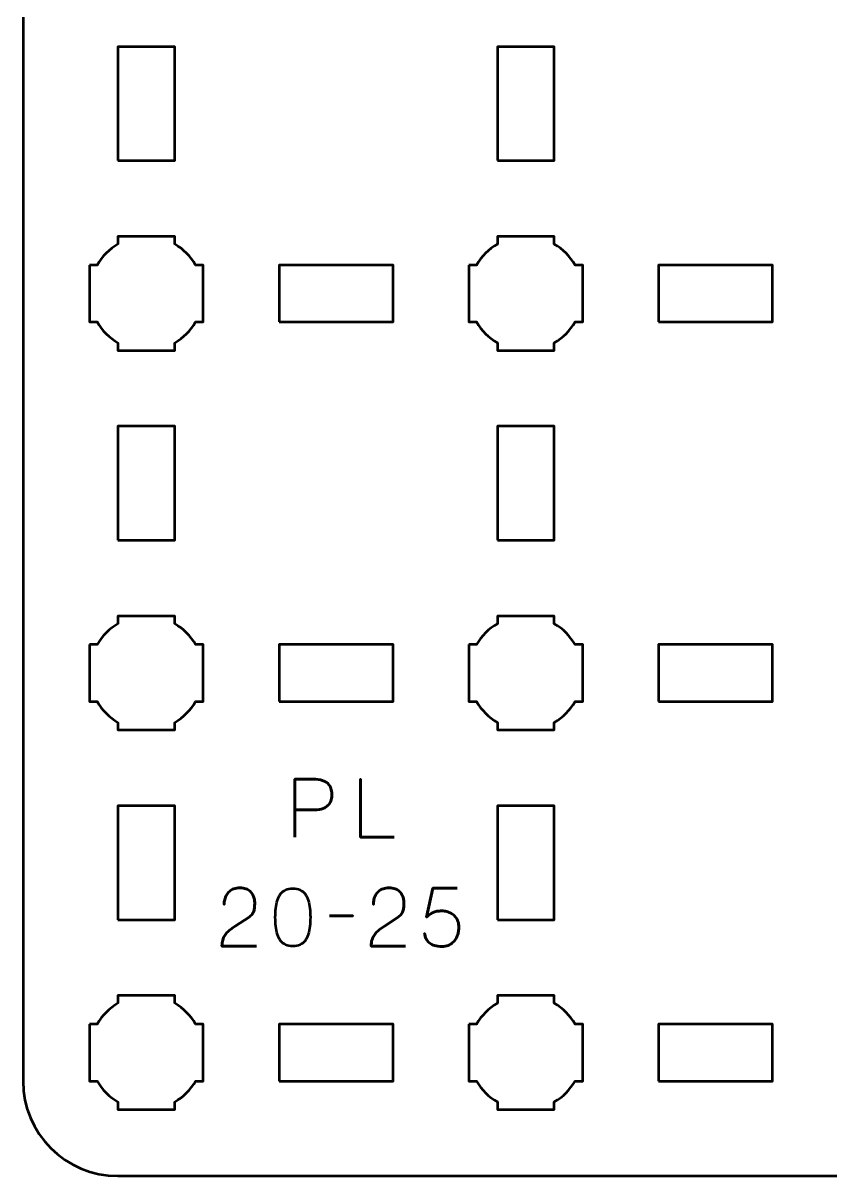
# Model space of a CAD drawing. Header units: centimetres. Extents: x -30.1 to 9.2, y -39.5 to 9.8.
# Drawn here: x -30.15 to -25.89, y -39.5 to -33.42 of the extents above; entities that cross this region are included whole.
import ezdxf

# ---------------------------------------------------------------- set-up
doc = ezdxf.new("R2010")
doc.units = ezdxf.units.CM
doc.header["$MEASUREMENT"] = 0
doc.layers.add('Layer 1', color=7, linetype='Continuous')

msp = doc.modelspace()

# ---------------------------------------------------------------- linework, layer by layer
at = {"layer": 'Layer 1', "lineweight": 53}
for points in [[(-29.65, -34.15), (-29.35, -34.15), (-29.35, -33.55), (-29.65, -33.55), (-29.65, -34.15)], [(-27.65, -34.15), (-27.35, -34.15), (-27.35, -33.55), (-27.65, -33.55), (-27.65, -34.15)], [(-28.8, -35), (-28.2, -35), (-28.2, -34.7), (-28.8, -34.7), (-28.8, -35)], [(-26.8, -35), (-26.2, -35), (-26.2, -34.7), (-26.8, -34.7), (-26.8, -35)], [(-29.65, -36.15), (-29.35, -36.15), (-29.35, -35.55), (-29.65, -35.55), (-29.65, -36.15)], [(-27.65, -36.15), (-27.35, -36.15), (-27.35, -35.55), (-27.65, -35.55), (-27.65, -36.15)], [(-28.8, -37), (-28.2, -37), (-28.2, -36.7), (-28.8, -36.7), (-28.8, -37)], [(-26.8, -37), (-26.2, -37), (-26.2, -36.7), (-26.8, -36.7), (-26.8, -37)], [(-29.65, -38.15), (-29.35, -38.15), (-29.35, -37.55), (-29.65, -37.55), (-29.65, -38.15)], [(-27.65, -38.15), (-27.35, -38.15), (-27.35, -37.55), (-27.65, -37.55), (-27.65, -38.15)], [(-28.8, -39), (-28.2, -39), (-28.2, -38.7), (-28.8, -38.7), (-28.8, -39)], [(-26.8, -39), (-26.2, -39), (-26.2, -38.7), (-26.8, -38.7), (-26.8, -39)]]:
    msp.add_lwpolyline(points, close=True, dxfattribs=at)
for points, knots in [([(-30.15, -39), (-30.15, -39), (-30.15, 9.3), (-30.15, 9.3), (-30.15, 9.3), (-30.15, 9.57609), (-29.92609, 9.8), (-29.65, 9.8), (-29.65, 9.8), (-29.65, 9.8), (8.65, 9.8), (8.65, 9.8), (8.65, 9.8), (8.92609, 9.8), (9.15, 9.57609), (9.15, 9.3), (9.15, 9.3), (9.15, 9.3), (9.15, -39), (9.15, -39), (9.15, -39), (9.15, -39.27609), (8.92609, -39.5), (8.65, -39.5), (8.65, -39.5), (8.65, -39.5), (-29.65, -39.5), (-29.65, -39.5), (-29.65, -39.5), (-29.92609, -39.5), (-30.15, -39.27609), (-30.15, -39)], [0, 0, 0, 0, 0.125, 0.125, 0.125, 0.125, 0.25, 0.25, 0.25, 0.25, 0.375, 0.375, 0.375, 0.375, 0.5, 0.5, 0.5, 0.5, 0.625, 0.625, 0.625, 0.625, 0.75, 0.75, 0.75, 0.75, 0.875, 0.875, 0.875, 0.875, 1, 1, 1, 1]), ([(-29.8, -34.7), (-29.8, -34.7), (-29.75985, -34.7), (-29.75985, -34.7), (-29.75985, -34.7), (-29.7335, -34.65447), (-29.69553, -34.6165), (-29.65, -34.59015), (-29.65, -34.59015), (-29.65, -34.59015), (-29.65, -34.55), (-29.65, -34.55), (-29.65, -34.55), (-29.65, -34.55), (-29.5, -34.55), (-29.5, -34.55), (-29.5, -34.55), (-29.5, -34.55), (-29.35, -34.55), (-29.35, -34.55), (-29.35, -34.55), (-29.35, -34.55), (-29.35, -34.59015), (-29.35, -34.59015), (-29.35, -34.59015), (-29.30447, -34.6165), (-29.2665, -34.65447), (-29.24015, -34.7), (-29.24015, -34.7), (-29.24015, -34.7), (-29.2, -34.7), (-29.2, -34.7), (-29.2, -34.7), (-29.2, -34.7), (-29.2, -34.85), (-29.2, -34.85), (-29.2, -34.85), (-29.2, -34.85), (-29.2, -35), (-29.2, -35), (-29.2, -35), (-29.2, -35), (-29.24015, -35), (-29.24015, -35), (-29.24015, -35), (-29.2665, -35.04553), (-29.30447, -35.0835), (-29.35, -35.10985), (-29.35, -35.10985), (-29.35, -35.10985), (-29.35, -35.15), (-29.35, -35.15), (-29.35, -35.15), (-29.35, -35.15), (-29.5, -35.15), (-29.5, -35.15), (-29.5, -35.15), (-29.5, -35.15), (-29.65, -35.15), (-29.65, -35.15), (-29.65, -35.15), (-29.65, -35.15), (-29.65, -35.10985), (-29.65, -35.10985), (-29.65, -35.10985), (-29.69553, -35.0835), (-29.7335, -35.04553), (-29.75985, -35), (-29.75985, -35), (-29.75985, -35), (-29.8, -35), (-29.8, -35), (-29.8, -35), (-29.8, -35), (-29.8, -34.85), (-29.8, -34.85), (-29.8, -34.85), (-29.8, -34.85), (-29.8, -34.7), (-29.8, -34.7)], [0, 0, 0, 0, 0.05, 0.05, 0.05, 0.05, 0.1, 0.1, 0.1, 0.1, 0.15, 0.15, 0.15, 0.15, 0.2, 0.2, 0.2, 0.2, 0.25, 0.25, 0.25, 0.25, 0.3, 0.3, 0.3, 0.3, 0.35, 0.35, 0.35, 0.35, 0.4, 0.4, 0.4, 0.4, 0.45, 0.45, 0.45, 0.45, 0.5, 0.5, 0.5, 0.5, 0.55, 0.55, 0.55, 0.55, 0.6, 0.6, 0.6, 0.6, 0.65, 0.65, 0.65, 0.65, 0.7, 0.7, 0.7, 0.7, 0.75, 0.75, 0.75, 0.75, 0.8, 0.8, 0.8, 0.8, 0.85, 0.85, 0.85, 0.85, 0.9, 0.9, 0.9, 0.9, 0.95, 0.95, 0.95, 0.95, 1, 1, 1, 1]), ([(-27.8, -34.7), (-27.8, -34.7), (-27.75985, -34.7), (-27.75985, -34.7), (-27.75985, -34.7), (-27.7335, -34.65447), (-27.69553, -34.6165), (-27.65, -34.59015), (-27.65, -34.59015), (-27.65, -34.59015), (-27.65, -34.55), (-27.65, -34.55), (-27.65, -34.55), (-27.65, -34.55), (-27.5, -34.55), (-27.5, -34.55), (-27.5, -34.55), (-27.5, -34.55), (-27.35, -34.55), (-27.35, -34.55), (-27.35, -34.55), (-27.35, -34.55), (-27.35, -34.59015), (-27.35, -34.59015), (-27.35, -34.59015), (-27.30447, -34.6165), (-27.2665, -34.65447), (-27.24015, -34.7), (-27.24015, -34.7), (-27.24015, -34.7), (-27.2, -34.7), (-27.2, -34.7), (-27.2, -34.7), (-27.2, -34.7), (-27.2, -34.85), (-27.2, -34.85), (-27.2, -34.85), (-27.2, -34.85), (-27.2, -35), (-27.2, -35), (-27.2, -35), (-27.2, -35), (-27.24015, -35), (-27.24015, -35), (-27.24015, -35), (-27.2665, -35.04553), (-27.30447, -35.0835), (-27.35, -35.10985), (-27.35, -35.10985), (-27.35, -35.10985), (-27.35, -35.15), (-27.35, -35.15), (-27.35, -35.15), (-27.35, -35.15), (-27.5, -35.15), (-27.5, -35.15), (-27.5, -35.15), (-27.5, -35.15), (-27.65, -35.15), (-27.65, -35.15), (-27.65, -35.15), (-27.65, -35.15), (-27.65, -35.10985), (-27.65, -35.10985), (-27.65, -35.10985), (-27.69553, -35.0835), (-27.7335, -35.04553), (-27.75985, -35), (-27.75985, -35), (-27.75985, -35), (-27.8, -35), (-27.8, -35), (-27.8, -35), (-27.8, -35), (-27.8, -34.85), (-27.8, -34.85), (-27.8, -34.85), (-27.8, -34.85), (-27.8, -34.7), (-27.8, -34.7)], [0, 0, 0, 0, 0.05, 0.05, 0.05, 0.05, 0.1, 0.1, 0.1, 0.1, 0.15, 0.15, 0.15, 0.15, 0.2, 0.2, 0.2, 0.2, 0.25, 0.25, 0.25, 0.25, 0.3, 0.3, 0.3, 0.3, 0.35, 0.35, 0.35, 0.35, 0.4, 0.4, 0.4, 0.4, 0.45, 0.45, 0.45, 0.45, 0.5, 0.5, 0.5, 0.5, 0.55, 0.55, 0.55, 0.55, 0.6, 0.6, 0.6, 0.6, 0.65, 0.65, 0.65, 0.65, 0.7, 0.7, 0.7, 0.7, 0.75, 0.75, 0.75, 0.75, 0.8, 0.8, 0.8, 0.8, 0.85, 0.85, 0.85, 0.85, 0.9, 0.9, 0.9, 0.9, 0.95, 0.95, 0.95, 0.95, 1, 1, 1, 1]), ([(-29.8, -36.7), (-29.8, -36.7), (-29.75985, -36.7), (-29.75985, -36.7), (-29.75985, -36.7), (-29.7335, -36.65447), (-29.69553, -36.6165), (-29.65, -36.59015), (-29.65, -36.59015), (-29.65, -36.59015), (-29.65, -36.55), (-29.65, -36.55), (-29.65, -36.55), (-29.65, -36.55), (-29.5, -36.55), (-29.5, -36.55), (-29.5, -36.55), (-29.5, -36.55), (-29.35, -36.55), (-29.35, -36.55), (-29.35, -36.55), (-29.35, -36.55), (-29.35, -36.59015), (-29.35, -36.59015), (-29.35, -36.59015), (-29.30447, -36.6165), (-29.2665, -36.65447), (-29.24015, -36.7), (-29.24015, -36.7), (-29.24015, -36.7), (-29.2, -36.7), (-29.2, -36.7), (-29.2, -36.7), (-29.2, -36.7), (-29.2, -36.85), (-29.2, -36.85), (-29.2, -36.85), (-29.2, -36.85), (-29.2, -37), (-29.2, -37), (-29.2, -37), (-29.2, -37), (-29.24015, -37), (-29.24015, -37), (-29.24015, -37), (-29.2665, -37.04553), (-29.30447, -37.0835), (-29.35, -37.10985), (-29.35, -37.10985), (-29.35, -37.10985), (-29.35, -37.15), (-29.35, -37.15), (-29.35, -37.15), (-29.35, -37.15), (-29.5, -37.15), (-29.5, -37.15), (-29.5, -37.15), (-29.5, -37.15), (-29.65, -37.15), (-29.65, -37.15), (-29.65, -37.15), (-29.65, -37.15), (-29.65, -37.10985), (-29.65, -37.10985), (-29.65, -37.10985), (-29.69553, -37.0835), (-29.7335, -37.04553), (-29.75985, -37), (-29.75985, -37), (-29.75985, -37), (-29.8, -37), (-29.8, -37), (-29.8, -37), (-29.8, -37), (-29.8, -36.85), (-29.8, -36.85), (-29.8, -36.85), (-29.8, -36.85), (-29.8, -36.7), (-29.8, -36.7)], [0, 0, 0, 0, 0.05, 0.05, 0.05, 0.05, 0.1, 0.1, 0.1, 0.1, 0.15, 0.15, 0.15, 0.15, 0.2, 0.2, 0.2, 0.2, 0.25, 0.25, 0.25, 0.25, 0.3, 0.3, 0.3, 0.3, 0.35, 0.35, 0.35, 0.35, 0.4, 0.4, 0.4, 0.4, 0.45, 0.45, 0.45, 0.45, 0.5, 0.5, 0.5, 0.5, 0.55, 0.55, 0.55, 0.55, 0.6, 0.6, 0.6, 0.6, 0.65, 0.65, 0.65, 0.65, 0.7, 0.7, 0.7, 0.7, 0.75, 0.75, 0.75, 0.75, 0.8, 0.8, 0.8, 0.8, 0.85, 0.85, 0.85, 0.85, 0.9, 0.9, 0.9, 0.9, 0.95, 0.95, 0.95, 0.95, 1, 1, 1, 1]), ([(-27.8, -36.7), (-27.8, -36.7), (-27.75985, -36.7), (-27.75985, -36.7), (-27.75985, -36.7), (-27.7335, -36.65447), (-27.69553, -36.6165), (-27.65, -36.59015), (-27.65, -36.59015), (-27.65, -36.59015), (-27.65, -36.55), (-27.65, -36.55), (-27.65, -36.55), (-27.65, -36.55), (-27.5, -36.55), (-27.5, -36.55), (-27.5, -36.55), (-27.5, -36.55), (-27.35, -36.55), (-27.35, -36.55), (-27.35, -36.55), (-27.35, -36.55), (-27.35, -36.59015), (-27.35, -36.59015), (-27.35, -36.59015), (-27.30447, -36.6165), (-27.2665, -36.65447), (-27.24015, -36.7), (-27.24015, -36.7), (-27.24015, -36.7), (-27.2, -36.7), (-27.2, -36.7), (-27.2, -36.7), (-27.2, -36.7), (-27.2, -36.85), (-27.2, -36.85), (-27.2, -36.85), (-27.2, -36.85), (-27.2, -37), (-27.2, -37), (-27.2, -37), (-27.2, -37), (-27.24015, -37), (-27.24015, -37), (-27.24015, -37), (-27.2665, -37.04553), (-27.30447, -37.0835), (-27.35, -37.10985), (-27.35, -37.10985), (-27.35, -37.10985), (-27.35, -37.15), (-27.35, -37.15), (-27.35, -37.15), (-27.35, -37.15), (-27.5, -37.15), (-27.5, -37.15), (-27.5, -37.15), (-27.5, -37.15), (-27.65, -37.15), (-27.65, -37.15), (-27.65, -37.15), (-27.65, -37.15), (-27.65, -37.10985), (-27.65, -37.10985), (-27.65, -37.10985), (-27.69553, -37.0835), (-27.7335, -37.04553), (-27.75985, -37), (-27.75985, -37), (-27.75985, -37), (-27.8, -37), (-27.8, -37), (-27.8, -37), (-27.8, -37), (-27.8, -36.85), (-27.8, -36.85), (-27.8, -36.85), (-27.8, -36.85), (-27.8, -36.7), (-27.8, -36.7)], [0, 0, 0, 0, 0.05, 0.05, 0.05, 0.05, 0.1, 0.1, 0.1, 0.1, 0.15, 0.15, 0.15, 0.15, 0.2, 0.2, 0.2, 0.2, 0.25, 0.25, 0.25, 0.25, 0.3, 0.3, 0.3, 0.3, 0.35, 0.35, 0.35, 0.35, 0.4, 0.4, 0.4, 0.4, 0.45, 0.45, 0.45, 0.45, 0.5, 0.5, 0.5, 0.5, 0.55, 0.55, 0.55, 0.55, 0.6, 0.6, 0.6, 0.6, 0.65, 0.65, 0.65, 0.65, 0.7, 0.7, 0.7, 0.7, 0.75, 0.75, 0.75, 0.75, 0.8, 0.8, 0.8, 0.8, 0.85, 0.85, 0.85, 0.85, 0.9, 0.9, 0.9, 0.9, 0.95, 0.95, 0.95, 0.95, 1, 1, 1, 1]), ([(-29.8, -38.7), (-29.8, -38.7), (-29.75985, -38.7), (-29.75985, -38.7), (-29.75985, -38.7), (-29.7335, -38.65447), (-29.69553, -38.6165), (-29.65, -38.59015), (-29.65, -38.59015), (-29.65, -38.59015), (-29.65, -38.55), (-29.65, -38.55), (-29.65, -38.55), (-29.65, -38.55), (-29.5, -38.55), (-29.5, -38.55), (-29.5, -38.55), (-29.5, -38.55), (-29.35, -38.55), (-29.35, -38.55), (-29.35, -38.55), (-29.35, -38.55), (-29.35, -38.59015), (-29.35, -38.59015), (-29.35, -38.59015), (-29.30447, -38.6165), (-29.2665, -38.65447), (-29.24015, -38.7), (-29.24015, -38.7), (-29.24015, -38.7), (-29.2, -38.7), (-29.2, -38.7), (-29.2, -38.7), (-29.2, -38.7), (-29.2, -38.85), (-29.2, -38.85), (-29.2, -38.85), (-29.2, -38.85), (-29.2, -39), (-29.2, -39), (-29.2, -39), (-29.2, -39), (-29.24015, -39), (-29.24015, -39), (-29.24015, -39), (-29.2665, -39.04553), (-29.30447, -39.0835), (-29.35, -39.10985), (-29.35, -39.10985), (-29.35, -39.10985), (-29.35, -39.15), (-29.35, -39.15), (-29.35, -39.15), (-29.35, -39.15), (-29.5, -39.15), (-29.5, -39.15), (-29.5, -39.15), (-29.5, -39.15), (-29.65, -39.15), (-29.65, -39.15), (-29.65, -39.15), (-29.65, -39.15), (-29.65, -39.10985), (-29.65, -39.10985), (-29.65, -39.10985), (-29.69553, -39.0835), (-29.7335, -39.04553), (-29.75985, -39), (-29.75985, -39), (-29.75985, -39), (-29.8, -39), (-29.8, -39), (-29.8, -39), (-29.8, -39), (-29.8, -38.85), (-29.8, -38.85), (-29.8, -38.85), (-29.8, -38.85), (-29.8, -38.7), (-29.8, -38.7)], [0, 0, 0, 0, 0.05, 0.05, 0.05, 0.05, 0.1, 0.1, 0.1, 0.1, 0.15, 0.15, 0.15, 0.15, 0.2, 0.2, 0.2, 0.2, 0.25, 0.25, 0.25, 0.25, 0.3, 0.3, 0.3, 0.3, 0.35, 0.35, 0.35, 0.35, 0.4, 0.4, 0.4, 0.4, 0.45, 0.45, 0.45, 0.45, 0.5, 0.5, 0.5, 0.5, 0.55, 0.55, 0.55, 0.55, 0.6, 0.6, 0.6, 0.6, 0.65, 0.65, 0.65, 0.65, 0.7, 0.7, 0.7, 0.7, 0.75, 0.75, 0.75, 0.75, 0.8, 0.8, 0.8, 0.8, 0.85, 0.85, 0.85, 0.85, 0.9, 0.9, 0.9, 0.9, 0.95, 0.95, 0.95, 0.95, 1, 1, 1, 1]), ([(-27.8, -38.7), (-27.8, -38.7), (-27.75985, -38.7), (-27.75985, -38.7), (-27.75985, -38.7), (-27.7335, -38.65447), (-27.69553, -38.6165), (-27.65, -38.59015), (-27.65, -38.59015), (-27.65, -38.59015), (-27.65, -38.55), (-27.65, -38.55), (-27.65, -38.55), (-27.65, -38.55), (-27.5, -38.55), (-27.5, -38.55), (-27.5, -38.55), (-27.5, -38.55), (-27.35, -38.55), (-27.35, -38.55), (-27.35, -38.55), (-27.35, -38.55), (-27.35, -38.59015), (-27.35, -38.59015), (-27.35, -38.59015), (-27.30447, -38.6165), (-27.2665, -38.65447), (-27.24015, -38.7), (-27.24015, -38.7), (-27.24015, -38.7), (-27.2, -38.7), (-27.2, -38.7), (-27.2, -38.7), (-27.2, -38.7), (-27.2, -38.85), (-27.2, -38.85), (-27.2, -38.85), (-27.2, -38.85), (-27.2, -39), (-27.2, -39), (-27.2, -39), (-27.2, -39), (-27.24015, -39), (-27.24015, -39), (-27.24015, -39), (-27.2665, -39.04553), (-27.30447, -39.0835), (-27.35, -39.10985), (-27.35, -39.10985), (-27.35, -39.10985), (-27.35, -39.15), (-27.35, -39.15), (-27.35, -39.15), (-27.35, -39.15), (-27.5, -39.15), (-27.5, -39.15), (-27.5, -39.15), (-27.5, -39.15), (-27.65, -39.15), (-27.65, -39.15), (-27.65, -39.15), (-27.65, -39.15), (-27.65, -39.10985), (-27.65, -39.10985), (-27.65, -39.10985), (-27.69553, -39.0835), (-27.7335, -39.04553), (-27.75985, -39), (-27.75985, -39), (-27.75985, -39), (-27.8, -39), (-27.8, -39), (-27.8, -39), (-27.8, -39), (-27.8, -38.85), (-27.8, -38.85), (-27.8, -38.85), (-27.8, -38.85), (-27.8, -38.7), (-27.8, -38.7)], [0, 0, 0, 0, 0.05, 0.05, 0.05, 0.05, 0.1, 0.1, 0.1, 0.1, 0.15, 0.15, 0.15, 0.15, 0.2, 0.2, 0.2, 0.2, 0.25, 0.25, 0.25, 0.25, 0.3, 0.3, 0.3, 0.3, 0.35, 0.35, 0.35, 0.35, 0.4, 0.4, 0.4, 0.4, 0.45, 0.45, 0.45, 0.45, 0.5, 0.5, 0.5, 0.5, 0.55, 0.55, 0.55, 0.55, 0.6, 0.6, 0.6, 0.6, 0.65, 0.65, 0.65, 0.65, 0.7, 0.7, 0.7, 0.7, 0.75, 0.75, 0.75, 0.75, 0.8, 0.8, 0.8, 0.8, 0.85, 0.85, 0.85, 0.85, 0.9, 0.9, 0.9, 0.9, 0.95, 0.95, 0.95, 0.95, 1, 1, 1, 1])]:
    msp.add_open_spline(points, degree=3, knots=knots, dxfattribs=at)
at = {"layer": 'Layer 1', "color": 5, "lineweight": 53}
for points, knots in [([(-28.71763, -37.71432), (-28.71763, -37.71432), (-28.71763, -37.4091), (-28.71763, -37.4091), (-28.71763, -37.4091), (-28.71763, -37.4091), (-28.62026, -37.4091), (-28.62026, -37.4091), (-28.62026, -37.4091), (-28.60079, -37.40917), (-28.58478, -37.41136), (-28.57215, -37.41559), (-28.57215, -37.41559), (-28.55959, -37.41975), (-28.54971, -37.42554), (-28.54258, -37.43288), (-28.54258, -37.43288), (-28.53546, -37.44014), (-28.53038, -37.44847), (-28.52727, -37.45785), (-28.52727, -37.45785), (-28.52424, -37.46724), (-28.52248, -37.47704), (-28.52205, -37.48742), (-28.52205, -37.48742), (-28.52156, -37.49779), (-28.52276, -37.50795), (-28.52558, -37.51782), (-28.52558, -37.51782), (-28.52847, -37.5277), (-28.53334, -37.53666), (-28.54033, -37.54471), (-28.54033, -37.54471), (-28.54724, -37.55275), (-28.55662, -37.55917), (-28.56841, -37.5639), (-28.56841, -37.5639), (-28.58019, -37.56869), (-28.59479, -37.57109), (-28.61222, -37.57123), (-28.61222, -37.57123), (-28.61222, -37.57123), (-28.71763, -37.57123), (-28.71763, -37.57123), (-28.71763, -37.57123), (-28.71763, -37.57123), (-28.61222, -37.57123), (-28.61222, -37.57123), (-28.61222, -37.57123), (-28.59515, -37.57109), (-28.58068, -37.56869), (-28.56897, -37.5639), (-28.56897, -37.5639), (-28.55719, -37.55917), (-28.5478, -37.55275), (-28.54075, -37.54471), (-28.54075, -37.54471), (-28.53376, -37.53666), (-28.52875, -37.5277), (-28.52579, -37.51782), (-28.52579, -37.51782), (-28.52283, -37.50795), (-28.52156, -37.49779), (-28.52205, -37.48742), (-28.52205, -37.48742), (-28.52248, -37.47704), (-28.52424, -37.46724), (-28.52741, -37.45785), (-28.52741, -37.45785), (-28.53052, -37.44847), (-28.53574, -37.44014), (-28.54287, -37.43288), (-28.54287, -37.43288), (-28.55006, -37.42554), (-28.55994, -37.41975), (-28.5725, -37.41559), (-28.5725, -37.41559), (-28.58513, -37.41136), (-28.601, -37.40917), (-28.62026, -37.4091), (-28.62026, -37.4091), (-28.62026, -37.4091), (-28.71763, -37.4091), (-28.71763, -37.4091), (-28.71763, -37.4091), (-28.71763, -37.4091), (-28.71763, -37.71432), (-28.71763, -37.71432)], [0, 0, 0, 0, 0.0454545, 0.0454545, 0.0454545, 0.0454545, 0.0909091, 0.0909091, 0.0909091, 0.0909091, 0.1363636, 0.1363636, 0.1363636, 0.1363636, 0.1818182, 0.1818182, 0.1818182, 0.1818182, 0.2272727, 0.2272727, 0.2272727, 0.2272727, 0.2727273, 0.2727273, 0.2727273, 0.2727273, 0.3181818, 0.3181818, 0.3181818, 0.3181818, 0.3636364, 0.3636364, 0.3636364, 0.3636364, 0.4090909, 0.4090909, 0.4090909, 0.4090909, 0.4545455, 0.4545455, 0.4545455, 0.4545455, 0.5, 0.5, 0.5, 0.5, 0.5454545, 0.5454545, 0.5454545, 0.5454545, 0.5909091, 0.5909091, 0.5909091, 0.5909091, 0.6363636, 0.6363636, 0.6363636, 0.6363636, 0.6818182, 0.6818182, 0.6818182, 0.6818182, 0.7272727, 0.7272727, 0.7272727, 0.7272727, 0.7727273, 0.7727273, 0.7727273, 0.7727273, 0.8181818, 0.8181818, 0.8181818, 0.8181818, 0.8636364, 0.8636364, 0.8636364, 0.8636364, 0.9090909, 0.9090909, 0.9090909, 0.9090909, 0.9545455, 0.9545455, 0.9545455, 0.9545455, 1, 1, 1, 1]), ([(-28.19313, -37.71432), (-28.19313, -37.71432), (-28.37135, -37.71432), (-28.37135, -37.71432), (-28.37135, -37.71432), (-28.37135, -37.71432), (-28.37135, -37.4091), (-28.37135, -37.4091), (-28.37135, -37.4091), (-28.37135, -37.4091), (-28.37135, -37.71432), (-28.37135, -37.71432), (-28.37135, -37.71432), (-28.37135, -37.71432), (-28.19313, -37.71432), (-28.19313, -37.71432)], [0, 0, 0, 0, 0.25, 0.25, 0.25, 0.25, 0.5, 0.5, 0.5, 0.5, 0.75, 0.75, 0.75, 0.75, 1, 1, 1, 1]), ([(-28.92019, -38.28963), (-28.92019, -38.28963), (-29.1018, -38.28963), (-29.1018, -38.28963), (-29.1018, -38.28963), (-29.10145, -38.27735), (-29.0999, -38.26649), (-29.09728, -38.25717), (-29.09728, -38.25717), (-29.0946, -38.24786), (-29.09101, -38.23968), (-29.08656, -38.23262), (-29.08656, -38.23262), (-29.08204, -38.22557), (-29.07689, -38.21929), (-29.07104, -38.21378), (-29.07104, -38.21378), (-29.06518, -38.20821), (-29.0589, -38.20313), (-29.05213, -38.19833), (-29.05213, -38.19833), (-29.04536, -38.1936), (-29.03837, -38.18888), (-29.0311, -38.18422), (-29.0311, -38.18422), (-29.0311, -38.18422), (-28.95871, -38.13596), (-28.95871, -38.13596), (-28.95871, -38.13596), (-28.95131, -38.13074), (-28.94552, -38.12503), (-28.94143, -38.11889), (-28.94143, -38.11889), (-28.93727, -38.11275), (-28.93437, -38.10626), (-28.93261, -38.09941), (-28.93261, -38.09941), (-28.93092, -38.09264), (-28.92986, -38.08566), (-28.92951, -38.0786), (-28.92951, -38.0786), (-28.92915, -38.07147), (-28.92901, -38.06435), (-28.92908, -38.05722), (-28.92908, -38.05722), (-28.92908, -38.05137), (-28.92986, -38.04509), (-28.93141, -38.03831), (-28.93141, -38.03831), (-28.93303, -38.03161), (-28.93557, -38.02491), (-28.93917, -38.01828), (-28.93917, -38.01828), (-28.94277, -38.01164), (-28.94757, -38.00558), (-28.95356, -38.00007), (-28.95356, -38.00007), (-28.95956, -37.99464), (-28.96697, -37.99027), (-28.97579, -37.98695), (-28.97579, -37.98695), (-28.98461, -37.98363), (-28.99498, -37.98194), (-29.00697, -37.98187), (-29.00697, -37.98187), (-29.01904, -37.98194), (-29.02969, -37.98363), (-29.03887, -37.98688), (-29.03887, -37.98688), (-29.04804, -37.99012), (-29.05587, -37.99464), (-29.06236, -38.00035), (-29.06236, -38.00035), (-29.06885, -38.00607), (-29.07407, -38.0127), (-29.07816, -38.02011), (-29.07816, -38.02011), (-29.08226, -38.02752), (-29.08522, -38.03542), (-29.08712, -38.04375), (-29.08712, -38.04375), (-29.08903, -38.05207), (-29.08995, -38.06054), (-29.08995, -38.06908), (-29.08995, -38.06908), (-29.08995, -38.06054), (-29.08903, -38.05207), (-29.08712, -38.04375), (-29.08712, -38.04375), (-29.08522, -38.03542), (-29.08226, -38.02752), (-29.07816, -38.02011), (-29.07816, -38.02011), (-29.07407, -38.0127), (-29.06885, -38.00607), (-29.06236, -38.00035), (-29.06236, -38.00035), (-29.05587, -37.99464), (-29.04804, -37.99012), (-29.03887, -37.98688), (-29.03887, -37.98688), (-29.02969, -37.98363), (-29.01904, -37.98194), (-29.00697, -37.98187), (-29.00697, -37.98187), (-28.99498, -37.98194), (-28.98461, -37.98363), (-28.97579, -37.98695), (-28.97579, -37.98695), (-28.96697, -37.99027), (-28.95956, -37.99464), (-28.95356, -38.00007), (-28.95356, -38.00007), (-28.94757, -38.00558), (-28.94277, -38.01164), (-28.93917, -38.01828), (-28.93917, -38.01828), (-28.93557, -38.02491), (-28.93303, -38.03161), (-28.93141, -38.03831), (-28.93141, -38.03831), (-28.92986, -38.04509), (-28.92908, -38.05137), (-28.92908, -38.05722), (-28.92908, -38.05722), (-28.92901, -38.06435), (-28.92915, -38.07147), (-28.92951, -38.0786), (-28.92951, -38.0786), (-28.92986, -38.08566), (-28.93092, -38.09264), (-28.93261, -38.09941), (-28.93261, -38.09941), (-28.93437, -38.10626), (-28.93727, -38.11275), (-28.94143, -38.11889), (-28.94143, -38.11889), (-28.94552, -38.12503), (-28.95131, -38.13074), (-28.95871, -38.13596), (-28.95871, -38.13596), (-28.95871, -38.13596), (-29.0311, -38.18422), (-29.0311, -38.18422), (-29.0311, -38.18422), (-29.03837, -38.18888), (-29.04536, -38.1936), (-29.05213, -38.19833), (-29.05213, -38.19833), (-29.0589, -38.20313), (-29.06518, -38.20821), (-29.07104, -38.21378), (-29.07104, -38.21378), (-29.07689, -38.21929), (-29.08204, -38.22557), (-29.08656, -38.23262), (-29.08656, -38.23262), (-29.09101, -38.23968), (-29.0946, -38.24786), (-29.09728, -38.25717), (-29.09728, -38.25717), (-29.0999, -38.26649), (-29.10145, -38.27735), (-29.1018, -38.28963), (-29.1018, -38.28963), (-29.1018, -38.28963), (-28.92019, -38.28963), (-28.92019, -38.28963)], [0, 0, 0, 0, 0.0238095, 0.0238095, 0.0238095, 0.0238095, 0.047619, 0.047619, 0.047619, 0.047619, 0.0714286, 0.0714286, 0.0714286, 0.0714286, 0.0952381, 0.0952381, 0.0952381, 0.0952381, 0.1190476, 0.1190476, 0.1190476, 0.1190476, 0.1428571, 0.1428571, 0.1428571, 0.1428571, 0.1666667, 0.1666667, 0.1666667, 0.1666667, 0.1904762, 0.1904762, 0.1904762, 0.1904762, 0.2142857, 0.2142857, 0.2142857, 0.2142857, 0.2380952, 0.2380952, 0.2380952, 0.2380952, 0.2619048, 0.2619048, 0.2619048, 0.2619048, 0.2857143, 0.2857143, 0.2857143, 0.2857143, 0.3095238, 0.3095238, 0.3095238, 0.3095238, 0.3333333, 0.3333333, 0.3333333, 0.3333333, 0.3571429, 0.3571429, 0.3571429, 0.3571429, 0.3809524, 0.3809524, 0.3809524, 0.3809524, 0.4047619, 0.4047619, 0.4047619, 0.4047619, 0.4285714, 0.4285714, 0.4285714, 0.4285714, 0.452381, 0.452381, 0.452381, 0.452381, 0.4761905, 0.4761905, 0.4761905, 0.4761905, 0.5, 0.5, 0.5, 0.5, 0.5238095, 0.5238095, 0.5238095, 0.5238095, 0.547619, 0.547619, 0.547619, 0.547619, 0.5714286, 0.5714286, 0.5714286, 0.5714286, 0.5952381, 0.5952381, 0.5952381, 0.5952381, 0.6190476, 0.6190476, 0.6190476, 0.6190476, 0.6428571, 0.6428571, 0.6428571, 0.6428571, 0.6666667, 0.6666667, 0.6666667, 0.6666667, 0.6904762, 0.6904762, 0.6904762, 0.6904762, 0.7142857, 0.7142857, 0.7142857, 0.7142857, 0.7380952, 0.7380952, 0.7380952, 0.7380952, 0.7619048, 0.7619048, 0.7619048, 0.7619048, 0.7857143, 0.7857143, 0.7857143, 0.7857143, 0.8095238, 0.8095238, 0.8095238, 0.8095238, 0.8333333, 0.8333333, 0.8333333, 0.8333333, 0.8571429, 0.8571429, 0.8571429, 0.8571429, 0.8809524, 0.8809524, 0.8809524, 0.8809524, 0.9047619, 0.9047619, 0.9047619, 0.9047619, 0.9285714, 0.9285714, 0.9285714, 0.9285714, 0.952381, 0.952381, 0.952381, 0.952381, 0.9761905, 0.9761905, 0.9761905, 0.9761905, 1, 1, 1, 1]), ([(-28.728, -38.28963), (-28.71319, -38.28956), (-28.70042, -38.28695), (-28.68976, -38.28187), (-28.68976, -38.28187), (-28.67918, -38.27679), (-28.67036, -38.26952), (-28.66331, -38.26028), (-28.66331, -38.26028), (-28.65632, -38.25097), (-28.65082, -38.23996), (-28.64673, -38.22726), (-28.64673, -38.22726), (-28.6427, -38.21456), (-28.63981, -38.20066), (-28.63819, -38.18542), (-28.63819, -38.18542), (-28.63649, -38.17018), (-28.63565, -38.15416), (-28.63572, -38.13723), (-28.63572, -38.13723), (-28.63565, -38.12037), (-28.63649, -38.10435), (-28.63819, -38.08918), (-28.63819, -38.08918), (-28.63981, -38.07401), (-28.6427, -38.06004), (-28.64673, -38.04734), (-28.64673, -38.04734), (-28.65082, -38.03471), (-28.65632, -38.02371), (-28.66331, -38.01432), (-28.66331, -38.01432), (-28.67036, -38.00501), (-28.67918, -37.99774), (-28.68976, -37.99266), (-28.68976, -37.99266), (-28.70042, -37.98751), (-28.71319, -37.9849), (-28.728, -37.98483), (-28.728, -37.98483), (-28.74282, -37.9849), (-28.75559, -37.98751), (-28.76625, -37.99266), (-28.76625, -37.99266), (-28.77683, -37.99774), (-28.78565, -38.00501), (-28.7927, -38.01432), (-28.7927, -38.01432), (-28.79969, -38.02371), (-28.80519, -38.03471), (-28.80928, -38.04734), (-28.80928, -38.04734), (-28.81331, -38.06004), (-28.8162, -38.07401), (-28.81782, -38.08918), (-28.81782, -38.08918), (-28.81951, -38.10435), (-28.82036, -38.12037), (-28.82029, -38.13723), (-28.82029, -38.13723), (-28.82036, -38.15416), (-28.81951, -38.17018), (-28.81782, -38.18542), (-28.81782, -38.18542), (-28.8162, -38.20066), (-28.81331, -38.21456), (-28.80928, -38.22726), (-28.80928, -38.22726), (-28.80519, -38.23996), (-28.79969, -38.25097), (-28.7927, -38.26028), (-28.7927, -38.26028), (-28.78565, -38.26952), (-28.77683, -38.27679), (-28.76625, -38.28187), (-28.76625, -38.28187), (-28.75559, -38.28695), (-28.74282, -38.28956), (-28.728, -38.28963)], [0, 0, 0, 0, 0.05, 0.05, 0.05, 0.05, 0.1, 0.1, 0.1, 0.1, 0.15, 0.15, 0.15, 0.15, 0.2, 0.2, 0.2, 0.2, 0.25, 0.25, 0.25, 0.25, 0.3, 0.3, 0.3, 0.3, 0.35, 0.35, 0.35, 0.35, 0.4, 0.4, 0.4, 0.4, 0.45, 0.45, 0.45, 0.45, 0.5, 0.5, 0.5, 0.5, 0.55, 0.55, 0.55, 0.55, 0.6, 0.6, 0.6, 0.6, 0.65, 0.65, 0.65, 0.65, 0.7, 0.7, 0.7, 0.7, 0.75, 0.75, 0.75, 0.75, 0.8, 0.8, 0.8, 0.8, 0.85, 0.85, 0.85, 0.85, 0.9, 0.9, 0.9, 0.9, 0.95, 0.95, 0.95, 0.95, 1, 1, 1, 1]), ([(-28.728, -38.28963), (-28.71319, -38.28956), (-28.70042, -38.28695), (-28.68976, -38.28187), (-28.68976, -38.28187), (-28.67918, -38.27679), (-28.67036, -38.26952), (-28.66331, -38.26028), (-28.66331, -38.26028), (-28.65632, -38.25097), (-28.65082, -38.23996), (-28.64673, -38.22726), (-28.64673, -38.22726), (-28.6427, -38.21456), (-28.63981, -38.20066), (-28.63819, -38.18542), (-28.63819, -38.18542), (-28.63649, -38.17018), (-28.63565, -38.15416), (-28.63572, -38.13723), (-28.63572, -38.13723), (-28.63565, -38.12037), (-28.63649, -38.10435), (-28.63819, -38.08918), (-28.63819, -38.08918), (-28.63981, -38.07401), (-28.6427, -38.06004), (-28.64673, -38.04734), (-28.64673, -38.04734), (-28.65082, -38.03471), (-28.65632, -38.02371), (-28.66331, -38.01432), (-28.66331, -38.01432), (-28.67036, -38.00501), (-28.67918, -37.99774), (-28.68976, -37.99266), (-28.68976, -37.99266), (-28.70042, -37.98751), (-28.71319, -37.9849), (-28.728, -37.98483), (-28.728, -37.98483), (-28.74282, -37.9849), (-28.75559, -37.98751), (-28.76625, -37.99266), (-28.76625, -37.99266), (-28.77683, -37.99774), (-28.78565, -38.00501), (-28.7927, -38.01432), (-28.7927, -38.01432), (-28.79969, -38.02371), (-28.80519, -38.03471), (-28.80928, -38.04734), (-28.80928, -38.04734), (-28.81331, -38.06004), (-28.8162, -38.07401), (-28.81782, -38.08918), (-28.81782, -38.08918), (-28.81951, -38.10435), (-28.82036, -38.12037), (-28.82029, -38.13723), (-28.82029, -38.13723), (-28.82036, -38.15416), (-28.81951, -38.17018), (-28.81782, -38.18542), (-28.81782, -38.18542), (-28.8162, -38.20066), (-28.81331, -38.21456), (-28.80928, -38.22726), (-28.80928, -38.22726), (-28.80519, -38.23996), (-28.79969, -38.25097), (-28.7927, -38.26028), (-28.7927, -38.26028), (-28.78565, -38.26952), (-28.77683, -38.27679), (-28.76625, -38.28187), (-28.76625, -38.28187), (-28.75559, -38.28695), (-28.74282, -38.28956), (-28.728, -38.28963)], [0, 0, 0, 0, 0.05, 0.05, 0.05, 0.05, 0.1, 0.1, 0.1, 0.1, 0.15, 0.15, 0.15, 0.15, 0.2, 0.2, 0.2, 0.2, 0.25, 0.25, 0.25, 0.25, 0.3, 0.3, 0.3, 0.3, 0.35, 0.35, 0.35, 0.35, 0.4, 0.4, 0.4, 0.4, 0.45, 0.45, 0.45, 0.45, 0.5, 0.5, 0.5, 0.5, 0.55, 0.55, 0.55, 0.55, 0.6, 0.6, 0.6, 0.6, 0.65, 0.65, 0.65, 0.65, 0.7, 0.7, 0.7, 0.7, 0.75, 0.75, 0.75, 0.75, 0.8, 0.8, 0.8, 0.8, 0.85, 0.85, 0.85, 0.85, 0.9, 0.9, 0.9, 0.9, 0.95, 0.95, 0.95, 0.95, 1, 1, 1, 1]), ([(-28.13365, -38.28963), (-28.13365, -38.28963), (-28.31526, -38.28963), (-28.31526, -38.28963), (-28.31526, -38.28963), (-28.31491, -38.27735), (-28.31336, -38.26649), (-28.31074, -38.25717), (-28.31074, -38.25717), (-28.30806, -38.24786), (-28.30447, -38.23968), (-28.30002, -38.23262), (-28.30002, -38.23262), (-28.2955, -38.22557), (-28.29035, -38.21929), (-28.2845, -38.21378), (-28.2845, -38.21378), (-28.27864, -38.20821), (-28.27236, -38.20313), (-28.26559, -38.19833), (-28.26559, -38.19833), (-28.25882, -38.1936), (-28.25183, -38.18888), (-28.24456, -38.18422), (-28.24456, -38.18422), (-28.24456, -38.18422), (-28.17217, -38.13596), (-28.17217, -38.13596), (-28.17217, -38.13596), (-28.16477, -38.13074), (-28.15898, -38.12503), (-28.15489, -38.11889), (-28.15489, -38.11889), (-28.15073, -38.11275), (-28.14783, -38.10626), (-28.14607, -38.09941), (-28.14607, -38.09941), (-28.14438, -38.09264), (-28.14332, -38.08566), (-28.14297, -38.0786), (-28.14297, -38.0786), (-28.14261, -38.07147), (-28.14247, -38.06435), (-28.14254, -38.05722), (-28.14254, -38.05722), (-28.14254, -38.05137), (-28.14332, -38.04509), (-28.14487, -38.03831), (-28.14487, -38.03831), (-28.14649, -38.03161), (-28.14903, -38.02491), (-28.15263, -38.01828), (-28.15263, -38.01828), (-28.15623, -38.01164), (-28.16103, -38.00558), (-28.16702, -38.00007), (-28.16702, -38.00007), (-28.17302, -37.99464), (-28.18043, -37.99027), (-28.18925, -37.98695), (-28.18925, -37.98695), (-28.19807, -37.98363), (-28.20844, -37.98194), (-28.22043, -37.98187), (-28.22043, -37.98187), (-28.2325, -37.98194), (-28.24315, -37.98363), (-28.25233, -37.98688), (-28.25233, -37.98688), (-28.2615, -37.99012), (-28.26933, -37.99464), (-28.27582, -38.00035), (-28.27582, -38.00035), (-28.28231, -38.00607), (-28.28753, -38.0127), (-28.29162, -38.02011), (-28.29162, -38.02011), (-28.29572, -38.02752), (-28.29868, -38.03542), (-28.30058, -38.04375), (-28.30058, -38.04375), (-28.30249, -38.05207), (-28.30341, -38.06054), (-28.30341, -38.06908), (-28.30341, -38.06908), (-28.30341, -38.06054), (-28.30249, -38.05207), (-28.30058, -38.04375), (-28.30058, -38.04375), (-28.29868, -38.03542), (-28.29572, -38.02752), (-28.29162, -38.02011), (-28.29162, -38.02011), (-28.28753, -38.0127), (-28.28231, -38.00607), (-28.27582, -38.00035), (-28.27582, -38.00035), (-28.26933, -37.99464), (-28.2615, -37.99012), (-28.25233, -37.98688), (-28.25233, -37.98688), (-28.24315, -37.98363), (-28.2325, -37.98194), (-28.22043, -37.98187), (-28.22043, -37.98187), (-28.20844, -37.98194), (-28.19807, -37.98363), (-28.18925, -37.98695), (-28.18925, -37.98695), (-28.18043, -37.99027), (-28.17302, -37.99464), (-28.16702, -38.00007), (-28.16702, -38.00007), (-28.16103, -38.00558), (-28.15623, -38.01164), (-28.15263, -38.01828), (-28.15263, -38.01828), (-28.14903, -38.02491), (-28.14649, -38.03161), (-28.14487, -38.03831), (-28.14487, -38.03831), (-28.14332, -38.04509), (-28.14254, -38.05137), (-28.14254, -38.05722), (-28.14254, -38.05722), (-28.14247, -38.06435), (-28.14261, -38.07147), (-28.14297, -38.0786), (-28.14297, -38.0786), (-28.14332, -38.08566), (-28.14438, -38.09264), (-28.14607, -38.09941), (-28.14607, -38.09941), (-28.14783, -38.10626), (-28.15073, -38.11275), (-28.15489, -38.11889), (-28.15489, -38.11889), (-28.15898, -38.12503), (-28.16477, -38.13074), (-28.17217, -38.13596), (-28.17217, -38.13596), (-28.17217, -38.13596), (-28.24456, -38.18422), (-28.24456, -38.18422), (-28.24456, -38.18422), (-28.25183, -38.18888), (-28.25882, -38.1936), (-28.26559, -38.19833), (-28.26559, -38.19833), (-28.27236, -38.20313), (-28.27864, -38.20821), (-28.2845, -38.21378), (-28.2845, -38.21378), (-28.29035, -38.21929), (-28.2955, -38.22557), (-28.30002, -38.23262), (-28.30002, -38.23262), (-28.30447, -38.23968), (-28.30806, -38.24786), (-28.31074, -38.25717), (-28.31074, -38.25717), (-28.31336, -38.26649), (-28.31491, -38.27735), (-28.31526, -38.28963), (-28.31526, -38.28963), (-28.31526, -38.28963), (-28.13365, -38.28963), (-28.13365, -38.28963)], [0, 0, 0, 0, 0.0238095, 0.0238095, 0.0238095, 0.0238095, 0.047619, 0.047619, 0.047619, 0.047619, 0.0714286, 0.0714286, 0.0714286, 0.0714286, 0.0952381, 0.0952381, 0.0952381, 0.0952381, 0.1190476, 0.1190476, 0.1190476, 0.1190476, 0.1428571, 0.1428571, 0.1428571, 0.1428571, 0.1666667, 0.1666667, 0.1666667, 0.1666667, 0.1904762, 0.1904762, 0.1904762, 0.1904762, 0.2142857, 0.2142857, 0.2142857, 0.2142857, 0.2380952, 0.2380952, 0.2380952, 0.2380952, 0.2619048, 0.2619048, 0.2619048, 0.2619048, 0.2857143, 0.2857143, 0.2857143, 0.2857143, 0.3095238, 0.3095238, 0.3095238, 0.3095238, 0.3333333, 0.3333333, 0.3333333, 0.3333333, 0.3571429, 0.3571429, 0.3571429, 0.3571429, 0.3809524, 0.3809524, 0.3809524, 0.3809524, 0.4047619, 0.4047619, 0.4047619, 0.4047619, 0.4285714, 0.4285714, 0.4285714, 0.4285714, 0.452381, 0.452381, 0.452381, 0.452381, 0.4761905, 0.4761905, 0.4761905, 0.4761905, 0.5, 0.5, 0.5, 0.5, 0.5238095, 0.5238095, 0.5238095, 0.5238095, 0.547619, 0.547619, 0.547619, 0.547619, 0.5714286, 0.5714286, 0.5714286, 0.5714286, 0.5952381, 0.5952381, 0.5952381, 0.5952381, 0.6190476, 0.6190476, 0.6190476, 0.6190476, 0.6428571, 0.6428571, 0.6428571, 0.6428571, 0.6666667, 0.6666667, 0.6666667, 0.6666667, 0.6904762, 0.6904762, 0.6904762, 0.6904762, 0.7142857, 0.7142857, 0.7142857, 0.7142857, 0.7380952, 0.7380952, 0.7380952, 0.7380952, 0.7619048, 0.7619048, 0.7619048, 0.7619048, 0.7857143, 0.7857143, 0.7857143, 0.7857143, 0.8095238, 0.8095238, 0.8095238, 0.8095238, 0.8333333, 0.8333333, 0.8333333, 0.8333333, 0.8571429, 0.8571429, 0.8571429, 0.8571429, 0.8809524, 0.8809524, 0.8809524, 0.8809524, 0.9047619, 0.9047619, 0.9047619, 0.9047619, 0.9285714, 0.9285714, 0.9285714, 0.9285714, 0.952381, 0.952381, 0.952381, 0.952381, 0.9761905, 0.9761905, 0.9761905, 0.9761905, 1, 1, 1, 1]), ([(-27.8623, -37.98441), (-27.8623, -37.98441), (-27.9893, -37.98441), (-27.9893, -37.98441), (-27.9893, -37.98441), (-27.9893, -37.98441), (-28.02317, -38.13596), (-28.02317, -38.13596), (-28.02317, -38.13596), (-28.01724, -38.13088), (-28.0116, -38.1263), (-28.00616, -38.12227), (-28.00616, -38.12227), (-28.0008, -38.11825), (-27.99516, -38.11487), (-27.98916, -38.11204), (-27.98916, -38.11204), (-27.98323, -38.10922), (-27.97646, -38.1071), (-27.96884, -38.10562), (-27.96884, -38.10562), (-27.96129, -38.10414), (-27.95226, -38.10336), (-27.94189, -38.10336), (-27.94189, -38.10336), (-27.93342, -38.10336), (-27.92495, -38.10449), (-27.91649, -38.10682), (-27.91649, -38.10682), (-27.90802, -38.10908), (-27.89998, -38.11254), (-27.89236, -38.11712), (-27.89236, -38.11712), (-27.88467, -38.12178), (-27.87789, -38.12757), (-27.87197, -38.13455), (-27.87197, -38.13455), (-27.86597, -38.14154), (-27.86124, -38.14972), (-27.85786, -38.1591), (-27.85786, -38.1591), (-27.8544, -38.16849), (-27.85264, -38.17914), (-27.85257, -38.19099), (-27.85257, -38.19099), (-27.85249, -38.19537), (-27.85299, -38.20087), (-27.85398, -38.20736), (-27.85398, -38.20736), (-27.85489, -38.21385), (-27.85659, -38.22091), (-27.85899, -38.22839), (-27.85899, -38.22839), (-27.86138, -38.23587), (-27.86477, -38.24328), (-27.86907, -38.25061), (-27.86907, -38.25061), (-27.87338, -38.25795), (-27.87888, -38.26465), (-27.88551, -38.27072), (-27.88551, -38.27072), (-27.89215, -38.27679), (-27.90019, -38.28166), (-27.90957, -38.28533), (-27.90957, -38.28533), (-27.91903, -38.28892), (-27.93011, -38.29083), (-27.94273, -38.2909), (-27.94273, -38.2909), (-27.95783, -38.29083), (-27.97053, -38.28921), (-27.98083, -38.28617), (-27.98083, -38.28617), (-27.99114, -38.28307), (-27.99953, -38.27905), (-28.00602, -38.27397), (-28.00602, -38.27397), (-28.01258, -38.26889), (-28.01766, -38.26331), (-28.02133, -38.25725), (-28.02133, -38.25725), (-28.025, -38.25118), (-28.02775, -38.24511), (-28.02959, -38.23904), (-28.02959, -38.23904), (-28.03142, -38.23297), (-28.03283, -38.2274), (-28.03375, -38.22232), (-28.03375, -38.22232), (-28.03283, -38.2274), (-28.03142, -38.23297), (-28.02959, -38.23904), (-28.02959, -38.23904), (-28.02775, -38.24511), (-28.025, -38.25118), (-28.02133, -38.25725), (-28.02133, -38.25725), (-28.01766, -38.26331), (-28.01258, -38.26889), (-28.00602, -38.27397), (-28.00602, -38.27397), (-27.99953, -38.27905), (-27.99114, -38.28307), (-27.98083, -38.28617), (-27.98083, -38.28617), (-27.97053, -38.28921), (-27.95783, -38.29083), (-27.94273, -38.2909), (-27.94273, -38.2909), (-27.93011, -38.29083), (-27.91903, -38.28892), (-27.90957, -38.28533), (-27.90957, -38.28533), (-27.90019, -38.28166), (-27.89215, -38.27679), (-27.88551, -38.27072), (-27.88551, -38.27072), (-27.87888, -38.26465), (-27.87338, -38.25795), (-27.86907, -38.25061), (-27.86907, -38.25061), (-27.86477, -38.24328), (-27.86138, -38.23587), (-27.85899, -38.22839), (-27.85899, -38.22839), (-27.85659, -38.22091), (-27.85489, -38.21385), (-27.85398, -38.20736), (-27.85398, -38.20736), (-27.85299, -38.20087), (-27.85249, -38.19537), (-27.85257, -38.19099), (-27.85257, -38.19099), (-27.85264, -38.17914), (-27.8544, -38.16849), (-27.85786, -38.1591), (-27.85786, -38.1591), (-27.86124, -38.14972), (-27.86597, -38.14154), (-27.87197, -38.13455), (-27.87197, -38.13455), (-27.87789, -38.12757), (-27.88467, -38.12178), (-27.89236, -38.11712), (-27.89236, -38.11712), (-27.89998, -38.11254), (-27.90802, -38.10908), (-27.91649, -38.10682), (-27.91649, -38.10682), (-27.92495, -38.10449), (-27.93342, -38.10336), (-27.94189, -38.10336), (-27.94189, -38.10336), (-27.95226, -38.10336), (-27.96129, -38.10414), (-27.96884, -38.10562), (-27.96884, -38.10562), (-27.97646, -38.1071), (-27.98323, -38.10922), (-27.98916, -38.11204), (-27.98916, -38.11204), (-27.99516, -38.11487), (-28.0008, -38.11825), (-28.00616, -38.12227), (-28.00616, -38.12227), (-28.0116, -38.1263), (-28.01724, -38.13088), (-28.02317, -38.13596), (-28.02317, -38.13596), (-28.02317, -38.13596), (-27.9893, -37.98441), (-27.9893, -37.98441), (-27.9893, -37.98441), (-27.9893, -37.98441), (-27.8623, -37.98441), (-27.8623, -37.98441)], [0, 0, 0, 0, 0.0227273, 0.0227273, 0.0227273, 0.0227273, 0.0454545, 0.0454545, 0.0454545, 0.0454545, 0.0681818, 0.0681818, 0.0681818, 0.0681818, 0.0909091, 0.0909091, 0.0909091, 0.0909091, 0.1136364, 0.1136364, 0.1136364, 0.1136364, 0.1363636, 0.1363636, 0.1363636, 0.1363636, 0.1590909, 0.1590909, 0.1590909, 0.1590909, 0.1818182, 0.1818182, 0.1818182, 0.1818182, 0.2045455, 0.2045455, 0.2045455, 0.2045455, 0.2272727, 0.2272727, 0.2272727, 0.2272727, 0.25, 0.25, 0.25, 0.25, 0.2727273, 0.2727273, 0.2727273, 0.2727273, 0.2954545, 0.2954545, 0.2954545, 0.2954545, 0.3181818, 0.3181818, 0.3181818, 0.3181818, 0.3409091, 0.3409091, 0.3409091, 0.3409091, 0.3636364, 0.3636364, 0.3636364, 0.3636364, 0.3863636, 0.3863636, 0.3863636, 0.3863636, 0.4090909, 0.4090909, 0.4090909, 0.4090909, 0.4318182, 0.4318182, 0.4318182, 0.4318182, 0.4545455, 0.4545455, 0.4545455, 0.4545455, 0.4772727, 0.4772727, 0.4772727, 0.4772727, 0.5, 0.5, 0.5, 0.5, 0.5227273, 0.5227273, 0.5227273, 0.5227273, 0.5454545, 0.5454545, 0.5454545, 0.5454545, 0.5681818, 0.5681818, 0.5681818, 0.5681818, 0.5909091, 0.5909091, 0.5909091, 0.5909091, 0.6136364, 0.6136364, 0.6136364, 0.6136364, 0.6363636, 0.6363636, 0.6363636, 0.6363636, 0.6590909, 0.6590909, 0.6590909, 0.6590909, 0.6818182, 0.6818182, 0.6818182, 0.6818182, 0.7045455, 0.7045455, 0.7045455, 0.7045455, 0.7272727, 0.7272727, 0.7272727, 0.7272727, 0.75, 0.75, 0.75, 0.75, 0.7727273, 0.7727273, 0.7727273, 0.7727273, 0.7954545, 0.7954545, 0.7954545, 0.7954545, 0.8181818, 0.8181818, 0.8181818, 0.8181818, 0.8409091, 0.8409091, 0.8409091, 0.8409091, 0.8636364, 0.8636364, 0.8636364, 0.8636364, 0.8863636, 0.8863636, 0.8863636, 0.8863636, 0.9090909, 0.9090909, 0.9090909, 0.9090909, 0.9318182, 0.9318182, 0.9318182, 0.9318182, 0.9545455, 0.9545455, 0.9545455, 0.9545455, 0.9772727, 0.9772727, 0.9772727, 0.9772727, 1, 1, 1, 1]), ([(-28.53539, -38.13003), (-28.53539, -38.13003), (-28.4122, -38.13003), (-28.4122, -38.13003), (-28.4122, -38.13003), (-28.4122, -38.13003), (-28.53539, -38.13003), (-28.53539, -38.13003)], [0, 0, 0, 0, 0.5, 0.5, 0.5, 0.5, 1, 1, 1, 1])]:
    msp.add_open_spline(points, degree=3, knots=knots, dxfattribs=at)

doc.saveas('drawing.dxf')
